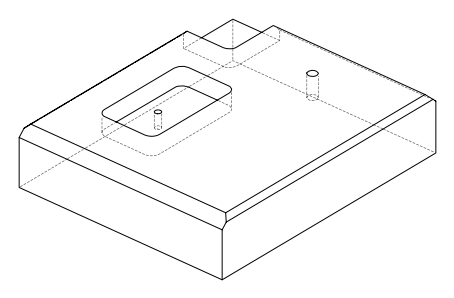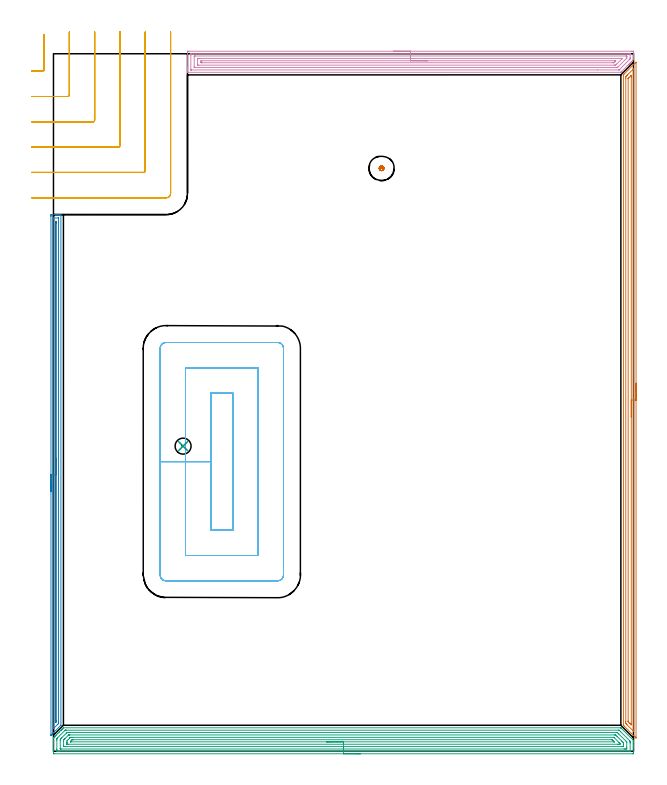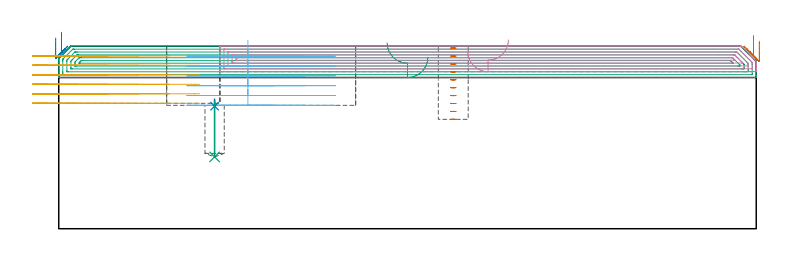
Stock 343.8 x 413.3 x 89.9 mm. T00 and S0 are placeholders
(PLAN: 9 operations, 4 tool changes, 65.7 min)
(1 AREA_MILL | FG_CHAMFER_SURFACE | UGT0205_001 | 9.65 min | 11495 mm3)
(2 AREA_MILL_1 | FG_CHAMFER_SURFACE_1 | UGT0205_001 | 7.48 min | 5499 mm3)
(3 AREA_MILL_2 | FG_CHAMFER_SURFACE_2 | UGT0205_001 | 16.6 min | 40361 mm3)
(4 AREA_MILL_3 | FG_CHAMFER_SURFACE_3 | UGT0205_001 | 10.7 min | 20921 mm3)
(5 MILL_CORNER_NOTCH_RECTANGULAR | CORNER_NOTCH_RECTANGULAR | UGT0201_136 | Follow Part, ap 5, ae 75% | 8.45 min | 211119 mm3)
(6 MILL_RECTANGULAR_POCKET | POCKET_RECTANGULAR_STRAIGHT | UGT0201_136 | Follow Part, ap 5, ae 75% | 12.16 min | 432246 mm3)
(7 MILL_BLIND_HOLE_FROM_SOLID_MATERIAL | STEP1POCKET | NXT0201_011 | Spiral | 0.52 min | 6099 mm3)
(8 SPOT_DRILL | STEP1POCKET_1 | NXT0321_9005460120000 | 0.03 min | 1 mm3)
(9 DRILL_BLIND_HOLE_INTO_CENTER | STEP1POCKET_1 | NXT0301_066 | 0.12 min | 1726 mm3)
(TOOL UGT0205_001 | Chamfer Mill 20 x 3 x 45 deg. | D20 FL50 Z2)
(TOOL UGT0201_136 | Carbide End Mill 20.0 | D20 FL30 Z4)
(TOOL NXT0201_011 | ENDMILL 12mm [2P460-1200-NA 1630] | D12 FL38 Z6)
(TOOL NXT0321_9005460120000 | NC Spot Drill, 142deg, 12mm, Carbide, Uncoated | D12 PA142 FL30 Z2)
(TOOL NXT0301_066 | Carbide Drill 9.5mm [860.1-0950-029A1-MM 2214] | D9.5 PA140 FL47 Z2)
(OP 1 AREA_MILL)
G17 G21 G94 G90
T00 M6
G54
G17 G0 G90 X345.2 Y218.1 S1061 M3
G43 Z99.9 H0
Z92.4
G94 G1 Y218.062 Z91.528 F250.
Y217.948 Z90.664
Y217.759 Z89.812
Y217.497 Z88.98
Y217.163 Z88.174
Y216.76 Z87.4
Y216.291 Z86.664
Y215.76 Z85.972
Y215.171 Z85.329
Y214.528 Z84.74
Y213.836 Z84.208
Y213.1 Z83.74
Y212.326 Z83.337
Y211.52 Z83.003
Y210.688 Z82.741
Y209.836 Z82.552
Y208.971 Z82.438
Y208.1 Z82.4
Y7.982
X345.196 Y7.918 Z82.403
X345.194 Y7.916 Z82.404
X345.181 Y7.918 Z82.417
X345.139 Y7.96 Z82.458
X345.025 Y8.074 Z82.572
X344.884 Y8.216 Z82.715
X344.605 Y8.495 Z82.995
X338.106 Y14.994 Z89.493
X337.852 Y15.247 Z89.744
X337.705 Y15.396 Z89.891
X337.7 Y15.657 Z89.9
Y400.543
X337.705 Y400.804 Z89.891
X338.322 Y401.422 Z89.278
X344.884 Y407.984 Z82.715
X345.025 Y408.126 Z82.572
X345.184 Y408.282 Z82.414
X345.194 Y408.283 Z82.404
X345.199 Y408.282 Z82.399
X345.2 Y208.1 Z82.4
X343.786 Z83.814
Y11.984
X343.784 Y11.882 Z83.816
X343.781 Y11.815 Z83.819
X343.778 Y11.784 Z83.822
X343.76 Y11.798 Z83.84
X343.684 Y11.868 Z83.916
X343.465 Y12.085 Z84.135
X339.893 Y15.657 Z87.707
X339.216 Y16.346 Z88.384
X339.121 Y16.454 Z88.479
X339.117 Y16.55 Z88.483
X339.115 Y16.651 Z88.485
X339.114 Y17.443 Z88.486
Y398.858
X339.119 Y399.65 Z88.481
X339.12 Y399.745 Z88.48
X339.216 Y399.854 Z88.384
X339.556 Y400.203 Z88.044
X339.892 Y400.543 Z87.708
X340.001 Y400.651 Z87.599
X343.127 Y403.778 Z84.473
X343.465 Y404.115 Z84.135
X343.576 Y404.223 Z84.024
X343.684 Y404.323 Z83.916
X343.779 Y404.402 Z83.821
X343.783 Y404.216 Z83.817
X343.785 Y404.115 Z83.815
X343.786 Y208.1 Z83.814
X342.372 Z85.228
X342.371 Y16.55 Z85.229
X342.37 Y16.077 Z85.23
X342.366 Y15.657 Z85.234
X342.364 Y15.647 Z85.236
X342.347 Y15.657 Z85.253
X341.897 Y16.103 Z85.703
X341.449 Y16.55 Z86.151
X341.003 Y16.997 Z86.597
X340.563 Y17.443 Z87.037
X340.535 Y17.478 Z87.065
X340.533 Y17.503 Z87.067
X340.53 Y17.562 Z87.07
X340.529 Y17.68 Z87.071
X340.528 Y17.918 Z87.072
X340.529 Y398.547 Z87.071
X340.531 Y398.652 Z87.069
X340.534 Y398.703 Z87.066
X340.536 Y398.725 Z87.064
X340.561 Y398.757 Z87.039
X340.78 Y398.98 Z86.82
X341.003 Y399.204 Z86.597
X342.12 Y400.32 Z85.48
X342.345 Y400.543 Z85.255
X342.352 Z85.248
X342.364 Z85.236
X342.368 Y400.275 Z85.232
X342.37 Y400.069 Z85.23
X342.371 Y399.65 Z85.229
X342.372 Y399.175 Z85.228
Y208.1
Y207.228 Z85.267
Y206.363 Z85.38
Y205.512 Z85.569
Y204.68 Z85.832
Y203.874 Z86.165
Y203.1 Z86.568
Y202.364 Z87.037
Y201.672 Z87.568
Y201.029 Z88.157
Y200.439 Z88.801
Y199.908 Z89.493
Y199.44 Z90.228
Y199.037 Z91.002
Y198.703 Z91.808
Y198.441 Z92.64
Y198.252 Z93.492
Y198.138 Z94.357
Y198.1 Z95.228
G0 Z99.9
M5
M2
(OP 2 AREA_MILL_1)
G17 G21 G94 G90
T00 M6
G54
G17 G0 G90 X-1.5 Y153.75 S1061 M3
G43 Z99.9 H0
Z94.
G94 G1 Y153.788 Z93.128 F250.
Y153.902 Z92.263
Y154.091 Z91.412
Y154.353 Z90.58
Y154.687 Z89.774
Y155.09 Z89.
Y155.558 Z88.264
Y156.089 Z87.572
Y156.679 Z86.929
Y157.322 Z86.34
Y158.014 Z85.808
Y158.75 Z85.34
Y159.524 Z84.937
Y160.33 Z84.603
Y161.162 Z84.341
Y162.013 Z84.152
Y162.878 Z84.038
Y163.75 Z84.
Y316.83
X-1.499 Y317.384 Z84.001
X-1.497 Y317.719 Z84.002
X-1.493 Y317.99 Z84.004
X-1.169 Y318. Z84.328
X1.45 Z86.944
X1.991 Z87.488
X2.323 Z87.819
X2.864 Z88.36
X3.196 Z88.69
X4.149 Z89.648
X4.277 Y317.997 Z89.769
X4.398 Y317.99 Z89.889
X4.4 Y317.83 Z89.9
Y15.475
X4.395 Y15.405 Z89.89
X4.366 Y15.368 Z89.862
X4.183 Y15.182 Z89.682
X-0.162 Y10.837 Z85.336
X-0.296 Y10.702 Z85.2
X-0.436 Y10.563 Z85.062
X-0.588 Y10.41 Z84.909
X-0.732 Y10.265 Z84.763
X-0.883 Y10.116 Z84.615
X-1.015 Y9.984 Z84.483
X-1.169 Y9.829 Z84.326
X-1.329 Y9.669 Z84.168
X-1.498 Y9.502 Z84.
X-1.499 Y9.532 Z83.999
X-1.5 Y9.554 Z84.
Y163.75
X-0.086 Z85.414
X-0.085 Y315.597 Z85.415
X-0.083 Y315.936 Z85.417
X-0.081 Y315.977 Z85.419
X-0.08 Y315.99 Z85.42
X-0.052 Y315.993 Z85.448
X0.052 Y315.997 Z85.552
X0.184 Y316. Z85.684
X2.803 Z88.303
X2.942 Y315.997 Z88.442
X2.971 Y315.993 Z88.471
X2.979 Y315.989 Z88.479
X2.982 Y315.981 Z88.482
X2.984 Y315.948 Z88.484
X2.985 Y315.812 Z88.485
X2.986 Y315.597 Z88.486
X2.985 Y17.262 Z88.485
X2.981 Y16.588 Z88.481
X2.979 Y16.478 Z88.479
X2.969 Y16.431 Z88.469
X2.914 Y16.369 Z88.414
X2.617 Y16.068 Z88.117
X2.323 Y15.772 Z87.823
X0.239 Y13.689 Z85.739
X0.029 Y13.484 Z85.529
X-0.037 Y13.424 Z85.463
X-0.079 Y13.389 Z85.421
X-0.082 Y13.47 Z85.418
X-0.084 Y13.689 Z85.416
X-0.085 Y14.079 Z85.415
X-0.086 Y14.367 Z85.414
Y163.75
X1.328 Z86.828
Y313.042
X1.33 Y313.811 Z86.83
X1.332 Y313.932 Z86.832
X1.335 Y313.974 Z86.835
X1.34 Y313.99 Z86.84
X1.358 Y313.992 Z86.858
X1.45 Y313.996 Z86.95
X1.511 Y313.994 Z87.011
X1.555 Y313.991 Z87.055
X1.565 Y313.934 Z87.065
X1.568 Y313.811 Z87.068
X1.57 Y313.688 Z87.07
X1.571 Y312.918 Z87.071
Y18.031
X1.565 Y17.495 Z87.065
X1.533 Y17.444 Z87.033
X1.45 Y17.352 Z86.95
X1.406 Y17.307 Z86.906
X1.361 Y17.262 Z86.861
X1.346 Y17.255 Z86.846
X1.334 Y17.251 Z86.834
X1.332 Y17.262 Z86.832
X1.33 Y17.282 Z86.83
X1.329 Y17.386 Z86.829
X1.328 Y163.75 Z86.828
Y164.621 Z86.866
Y165.486 Z86.98
Y166.338 Z87.169
Y167.17 Z87.431
Y167.976 Z87.765
Y168.75 Z88.168
Y169.486 Z88.637
Y170.178 Z89.168
Y170.821 Z89.757
Y171.41 Z90.401
Y171.941 Z91.093
Y172.41 Z91.828
Y172.813 Z92.602
Y173.147 Z93.408
Y173.409 Z94.24
Y173.598 Z95.092
Y173.712 Z95.957
Y173.75 Z96.828
G0 Z99.9
M5
M2
(OP 3 AREA_MILL_2)
G17 G21 G94 G90
T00 M6
G54
G17 G0 G90 X181.85 Y-1.5 S1061 M3
G43 Z99.9 H0
Z84.5
G94 G1 X181.812 Z83.628 F250.
X181.698 Z82.764
X181.509 Z81.912
X181.247 Z81.08
X180.913 Z80.274
X180.51 Z79.5
X180.042 Z78.764
X179.51 Z78.072
X178.921 Z77.429
X178.278 Z76.84
X177.586 Z76.309
X176.85 Z75.84
X176.076 Z75.437
X175.27 Z75.103
X174.438 Z74.841
X173.587 Z74.652
X172.722 Z74.538
X171.85 Z74.5
X0.629 Y-1.499 Z74.501
X0.056 Y-1.494 Z74.504
X0.008 Y-1.492 Z74.506
X0. Y-0.923 Z75.074
Y4.419 Z80.414
Y5.838 Z81.835
Y7.09 Z83.084
Y7.633 Z83.63
X0.006 Y7.981 Z83.98
X0.008 Y7.996 Z83.995
X0.033 Y8.033 Z84.032
X0.224 Y8.225 Z84.224
X0.276 Y8.278 Z84.274
X0.331 Y8.331 Z84.33
X0.52 Y8.52 Z84.519
X0.573 Y8.574 Z84.571
X0.629 Y8.629 Z84.628
X0.815 Y8.816 Z84.815
X0.87 Y8.871 Z84.868
X0.927 Y8.928 Z84.925
X1.587 Y9.587 Z85.587
X1.76 Y9.762 Z85.758
X1.821 Y9.822 Z85.82
X2.466 Y10.466 Z86.466
X2.65 Y10.652 Z86.649
X3.346 Y11.346 Z87.346
X3.541 Y11.542 Z87.539
X4.225 Y12.225 Z88.225
X4.431 Y12.433 Z88.429
X4.503 Y12.504 Z88.503
X4.657 Y12.658 Z88.657
X4.728 Y12.73 Z88.726
X4.801 Y12.802 Z88.801
X4.953 Y12.954 Z88.953
X5.024 Y13.026 Z89.023
X5.099 Y13.1 Z89.099
X5.322 Y13.322 Z89.322
X5.768 Y13.768 Z89.768
X5.893 Y13.896 Z89.889
X5.993 Y13.9 Z89.9
X335.921 Y13.899 Z89.899
X336.135 Y13.901 Z89.889
X336.197 Y13.897 Z89.882
X336.29 Y13.812 Z89.808
X336.318 Y13.783 Z89.782
X343.604 Y6.497 Z82.496
X343.667 Y6.43 Z82.429
X343.698 Y6.391 Z82.388
X343.7 Y6.103 Z82.102
Y5.31 Z81.304
Y4.058 Z80.054
Y3.529 Z79.523
Y2.903 Z78.898
Y-0.659 Z75.338
X343.698 Y-0.923 Z75.074
X343.692 Y-1.492 Z74.506
X343.644 Y-1.494 Z74.504
X343.071 Y-1.5 Z74.5
X171.85
Y-0.086 Z75.914
X3.311
X2.466 Y-0.082 Z75.918
X2.417 Y-0.079 Z75.921
X2.01 Y-0.033 Z75.967
X2.003 Y0.38 Z76.38
X2.001 Y0.858 Z76.858
X2. Y1.273 Z77.273
Y6.615 Z82.615
X2.003 Y7.09 Z83.09
X2.008 Y7.497 Z83.497
X2.016 Y7.555 Z83.555
X2.046 Y7.588 Z83.588
X2.127 Y7.673 Z83.673
X2.417 Y7.967 Z83.967
X6.887 Y12.437 Z88.437
X6.945 Y12.479 Z88.479
X6.993 Y12.481 Z88.481
X7.098 Y12.483 Z88.483
X7.308 Y12.485 Z88.485
X7.728 Y12.486 Z88.486
X334.973 Y12.484 Z88.484
X335.024 Y12.483 Z88.483
X335.076 Y12.481 Z88.481
X335.164 Y12.474 Z88.474
X335.209 Y12.433 Z88.433
X335.919 Y11.731 Z87.731
X336.108 Y11.542 Z87.542
X341.283 Y6.367 Z82.367
X341.446 Y6.2 Z82.2
X341.608 Y6.03 Z82.03
X341.69 Y5.938 Z81.938
X341.694 Y5.888 Z81.888
X341.698 Y5.787 Z81.787
X341.7 Y5.31 Z81.31
Y4.895 Z80.895
X341.699 Y0.444 Z76.444
X341.692 Y-0.033 Z75.967
X341.69 Y-0.078 Z75.922
X341.336 Y-0.086 Z75.914
X171.85
Y1.328 Z77.328
X4.626 Y1.329 Z77.329
X4.205 Y1.33 Z77.33
X4.065 Y1.333 Z77.333
X4.023 Y1.335 Z77.335
X4.01 Y1.408 Z77.408
X4.005 Y1.544 Z77.544
X4.001 Y1.748 Z77.748
Y6.403 Z82.403
X4.01 Y7.09 Z83.09
X4.102 Y7.193 Z83.193
X4.205 Y7.304 Z83.304
X4.543 Y7.644 Z83.644
X4.88 Y7.981 Z83.981
X7.666 Y10.767 Z86.767
X7.781 Y10.882 Z86.882
X7.919 Y11.012 Z87.012
X7.968 Y11.057 Z87.057
X8.019 Y11.064 Z87.064
X8.257 Y11.069 Z87.069
X8.676 Y11.071 Z87.071
X9.148
X333.236 Y11.07 Z87.07
X333.713 Y11.068 Z87.068
X334.13 Y11.064 Z87.064
X334.546 Y10.652 Z86.652
X335.024 Y10.176 Z86.176
X339. Y6.2 Z82.2
X339.495 Y5.702 Z81.702
X339.684 Y5.505 Z81.505
X339.692 Y5.31 Z81.31
X339.698 Y5.107 Z81.107
X339.7 Y2.434 Z78.434
X339.699 Y1.748 Z77.748
X339.698 Y1.546 Z77.546
X339.69 Y1.346 Z77.346
X339.495 Y1.336 Z77.336
X339.02 Y1.331 Z77.331
X338.601 Y1.329 Z77.329
X338.128 Y1.328 Z77.328
X171.85
Y2.743 Z78.743
X6.782
X6.079 Y2.75 Z78.75
X6.01 Y2.762 Z78.762
X6.007 Y2.866 Z78.866
X6.003 Y3.084 Z79.084
X6. Y3.522 Z79.522
Y6.193 Z82.193
X6.01 Y6.64 Z82.64
X6.222 Y6.863 Z82.863
X6.442 Y7.09 Z83.09
X6.663 Y7.314 Z83.314
X6.887 Y7.539 Z83.539
X8.676 Y9.326 Z85.326
X8.897 Y9.541 Z85.541
X8.997 Y9.636 Z85.636
X9.03 Y9.65 Z85.65
X9.077 Y9.653 Z85.653
X9.175 Y9.655 Z85.655
X9.57 Y9.657 Z85.657
X9.674
X332.448 Y9.656 Z85.656
X332.842 Y9.654 Z85.654
X333.038 Y9.651 Z85.651
X333.083 Y9.65 Z85.65
X333.136 Y9.603 Z85.603
X333.236 Y9.512 Z85.512
X333.88 Y8.871 Z84.871
X334.13 Y8.621 Z84.621
X336.551 Y6.2 Z82.2
X336.813 Y5.938 Z81.938
X337.435 Y5.31 Z81.31
X337.642 Y5.097 Z81.097
X337.69 Y5.032 Z81.032
X337.693 Y4.978 Z80.978
X337.696 Y4.868 Z80.868
X337.7 Y4.426 Z80.426
Y3.536 Z79.536
X337.697 Y3.087 Z79.087
X337.693 Y2.866 Z78.866
X337.69 Y2.762 Z78.762
X337.596 Y2.749 Z78.749
X336.813 Y2.743 Z78.743
X336.708
X171.85
Y4.157 Z80.157
X8.676
X8.042 Y4.16 Z80.16
X8.017 Y4.163 Z80.163
X8.01 Y4.165 Z80.165
X8.004 Y4.198 Z80.198
X8.001 Y4.419 Z80.419
X8. Y5.092 Z81.092
X8.001 Y5.31 Z81.31
X8.004 Y5.978 Z81.978
X8.01 Y6.2 Z82.2
X8.782 Y6.984 Z82.984
X9.57 Y7.772 Z83.772
X9.675 Y7.876 Z83.876
X9.781 Y7.981 Z83.981
X10.013 Y8.204 Z84.204
X10.048 Y8.236 Z84.236
X10.113 Y8.239 Z84.239
X10.202 Y8.241 Z84.241
X10.464 Y8.243 Z84.243
X11.095
X331.711 Y8.241 Z84.241
X331.886 Y8.24 Z84.24
X332.025 Y8.235 Z84.235
X332.058 Y8.233 Z84.233
X332.072 Y8.223 Z84.223
X332.101 Y8.197 Z84.197
X332.321 Y7.981 Z83.981
X335.024 Y5.278 Z81.278
X335.452 Y4.846 Z80.846
X335.662 Y4.63 Z80.63
X335.686 Y4.604 Z80.604
X335.691 Y4.574 Z80.574
X335.696 Y4.515 Z80.515
X335.697 Y4.419 Z80.419
X335.694 Y4.251 Z80.251
X335.69 Y4.173 Z80.173
X335.551 Y4.164 Z80.164
X335.285 Y4.16 Z80.16
X335.024 Y4.158 Z80.158
X334.394 Y4.157 Z80.157
X171.85
Y5.571 Z81.571
X10.464
X10.2 Y5.572 Z81.572
X10.082 Y5.575 Z81.575
X10.025 Y5.578 Z81.578
X10.01 Y5.583 Z81.583
X10.009 Y5.597 Z81.597
X10.016 Y5.756 Z81.756
X10.448 Y6.2 Z82.2
X10.464 Y6.216 Z82.216
X10.905 Y6.651 Z82.651
X11.061 Y6.802 Z82.802
X11.087 Y6.822 Z82.822
X11.122 Y6.824 Z82.824
X11.2 Y6.827 Z82.827
X11.358 Y6.828 Z82.828
X11.621 Y6.829 Z82.829
X330.554 Y6.827 Z82.827
X330.819 Y6.826 Z82.826
X330.974 Y6.823 Z82.823
X331.009 Y6.821 Z82.821
X331.095 Y6.745 Z82.745
X331.238 Y6.609 Z82.609
X331.448 Y6.404 Z82.404
X331.652 Y6.2 Z82.2
X331.853 Y5.996 Z81.996
X332.247 Y5.593 Z81.593
X332.259 Y5.575 Z81.575
X332.255
X332.225 Y5.573 Z81.573
X332.17 Y5.571 Z81.571
X332.08
X171.85
X170.978 Z81.609
X170.114 Z81.723
X169.262 Z81.912
X168.43 Z82.174
X167.624 Z82.508
X166.85 Z82.911
X166.114 Z83.38
X165.422 Z83.911
X164.779 Z84.5
X164.19 Z85.143
X163.659 Z85.835
X163.19 Z86.571
X162.787 Z87.345
X162.453 Z88.151
X162.191 Z88.983
X162.002 Z89.835
X161.888 Z90.7
X161.85 Z91.571
G0 Z99.9
M5
M2
(OP 4 AREA_MILL_3)
G17 G21 G94 G90
T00 M6
G54
G17 G0 G90 X201.55 Y414.8 S1061 M3
G43 Z99.9 H0
Z87.4
G94 G1 X201.588 Z86.528 F250.
X201.702 Z85.663
X201.891 Z84.812
X202.153 Z83.98
X202.487 Z83.174
X202.89 Z82.4
X203.358 Z81.664
X203.89 Z80.972
X204.479 Z80.329
X205.122 Z79.74
X205.814 Z79.208
X206.55 Z78.74
X207.324 Z78.337
X208.13 Z78.003
X208.962 Z77.741
X209.813 Z77.552
X210.678 Z77.438
X211.55 Z77.4
X342.6
X343.103 Y414.799 Z77.401
X343.599 Y414.794 Z77.403
X343.692 Y414.791 Z77.405
X343.7 Y414.301 Z77.894
Y414.009 Z78.186
Y413.417 Z78.778
Y412.832 Z79.365
Y412.532 Z79.665
Y411.947 Z80.249
Y411.647 Z80.549
Y411.046 Z81.154
Y410.762 Z81.437
Y409.911 Z82.289
Y409.886 Z82.314
Y409.8 Z82.398
X343.103 Y409.202 Z82.997
X342.894 Y408.992 Z83.204
X342.283 Y408.382 Z83.817
X342.211 Y408.31 Z83.889
X342.01 Y408.108 Z84.088
X341.913 Y408.013 Z84.186
X341.809 Y407.908 Z84.291
X341.715 Y407.813 Z84.383
X341.616 Y407.716 Z84.484
X341.516 Y407.615 Z84.584
X341.42 Y407.518 Z84.678
X341.319 Y407.418 Z84.781
X341.223 Y407.323 Z84.877
X341.125 Y407.223 Z84.973
X341.021 Y407.121 Z85.078
X340.93 Y407.03 Z85.169
X340.83 Y406.928 Z85.268
X340.724 Y406.824 Z85.376
X340.638 Y406.738 Z85.462
X340.535 Y406.633 Z85.563
X336.701 Y402.799 Z89.396
X336.481 Y402.581 Z89.618
X336.413 Y402.513 Z89.686
X336.276 Y402.378 Z89.819
X336.195 Y402.304 Z89.889
X335.968 Y402.3 Z89.9
X79.551
X79.408 Y402.303 Z89.888
X79.4 Y402.319 Z89.872
Y402.639 Z89.561
Y403.082 Z89.117
Y403.683 Z88.511
Y404.869 Z87.328
Y405.453 Z86.741
Y414.009 Z78.188
X79.403 Y414.301 Z77.896
X79.408 Y414.792 Z77.406
X79.5 Y414.795 Z77.403
X79.997 Y414.8 Z77.4
X211.55
Y413.386 Z78.814
X341.35
X341.539 Y413.385 Z78.815
X341.634 Y413.382 Z78.818
X341.678 Y413.379 Z78.821
X341.69 Y413.376 Z78.824
X341.692 Y413.361 Z78.839
X341.697 Y413.264 Z78.936
X341.7 Y413.039 Z79.161
X341.699 Y410.762 Z81.438
X341.696 Y410.388 Z81.812
X341.69 Y410.259 Z81.941
X341.612 Y410.174 Z82.026
X341.323 Y409.873 Z82.327
X335.39 Y403.942 Z88.258
X335.261 Y403.817 Z88.383
X335.174 Y403.736 Z88.464
X335.152 Y403.721 Z88.479
X335.129 Y403.718 Z88.482
X335.076 Y403.715 Z88.485
X322.351 Y403.714 Z88.486
X81.75
X81.561 Y403.715 Z88.485
X81.466 Y403.718 Z88.482
X81.421 Y403.721 Z88.479
X81.41 Y403.724 Z88.476
X81.408 Y403.739 Z88.461
X81.403 Y403.836 Z88.364
X81.4 Y404.061 Z88.139
Y412.532 Z79.668
X81.402 Y412.908 Z79.292
X81.41 Y413.288 Z78.912
X81.414 Y413.379 Z78.821
X81.459 Y413.381 Z78.819
X81.566 Y413.384 Z78.816
X81.781 Y413.386 Z78.814
X81.812
X211.55
Y411.972 Z80.228
X339.208 Y411.971 Z80.229
X339.535 Y411.97 Z80.23
X339.644 Y411.967 Z80.233
X339.679 Y411.965 Z80.235
X339.69 Y411.956 Z80.244
X339.694 Y411.919 Z80.281
X339.698 Y411.811 Z80.389
X339.7 Y411.647 Z80.553
X339.699 Y411.484 Z80.716
X339.69 Y410.762 Z81.438
X339.678 Y410.689 Z81.511
X339.646 Y410.652 Z81.548
X339.535 Y410.535 Z81.665
X334.454 Y405.453 Z86.747
X334.318 Y405.32 Z86.88
X334.184 Y405.193 Z87.007
X334.109 Y405.135 Z87.065
X334.042 Y405.133 Z87.067
X333.901 Y405.13 Z87.07
X333.619 Y405.129 Z87.071
X333.292 Y405.128 Z87.072
X83.892 Y405.129 Z87.071
X83.565 Y405.13 Z87.07
X83.456 Y405.133 Z87.067
X83.421 Y405.135 Z87.065
X83.41 Y405.144 Z87.056
X83.406 Y405.181 Z87.019
X83.402 Y405.29 Z86.91
X83.4 Y405.453 Z86.747
Y405.617 Z86.583
X83.401 Y411.647 Z80.553
X83.403 Y411.808 Z80.392
X83.411 Y411.965 Z80.235
X83.565 Y411.967 Z80.233
X84.13 Y411.971 Z80.229
X211.55 Y411.972 Z80.228
Y410.557 Z81.643
X336.648
X336.859 Y410.556 Z81.644
X337.071 Y410.552 Z81.648
X337.089 Y410.55 Z81.65
X337.083 Y410.541 Z81.659
X336.935 Y410.385 Z81.815
X336.859 Y410.308 Z81.892
X333.774 Y407.223 Z84.977
X333.533 Y406.983 Z85.217
X333.292 Y406.747 Z85.453
X333.079 Y406.549 Z85.651
X332.4 Y406.544 Z85.656
X332.193 Y406.543 Z85.657
X86.034
X85.494 Y406.548 Z85.652
X85.436 Y406.55 Z85.65
X85.41 Y406.558 Z85.642
X85.408 Y406.601 Z85.599
X85.404 Y406.791 Z85.409
X85.4 Y407.172 Z85.028
Y409.826 Z82.374
Y409.877 Z82.323
X85.404 Y410.294 Z81.906
X85.408 Y410.502 Z81.698
X85.41 Y410.548 Z81.652
X85.458 Y410.551 Z81.649
X85.558 Y410.554 Z81.646
X86.241 Y410.557 Z81.643
X86.447
X211.55
Y409.143 Z83.057
X332.4
X333.145 Y409.138 Z83.062
X333.163 Y409.137 Z83.063
X333.187 Y409.097 Z83.103
X333.087 Y408.992 Z83.208
X332.747 Y408.648 Z83.552
X332.4 Y408.298 Z83.902
X332.304 Y408.203 Z83.997
X332.205 Y408.108 Z84.092
X332.065 Y407.975 Z84.225
X331.811 Y407.964 Z84.236
X331.658 Y407.959 Z84.241
X331.508 Y407.958 Z84.242
X88.024 Y407.957 Z84.243
X87.872 Y407.959 Z84.241
X87.569 Y407.964 Z84.236
X87.409 Y407.971 Z84.229
X87.406 Y408.019 Z84.181
X87.404 Y408.108 Z84.092
X87.403 Y408.724 Z83.476
X87.41 Y408.992 Z83.208
X87.426 Y409.136 Z83.064
X87.72 Y409.141 Z83.059
X87.873 Y409.143 Z83.057
X211.55
X212.422 Z83.095
X213.286 Z83.209
X214.138 Z83.398
X214.97 Z83.66
X215.776 Z83.994
X216.55 Z84.397
X217.286 Z84.865
X217.978 Z85.396
X218.621 Z85.986
X219.21 Z86.629
X219.741 Z87.321
X220.21 Z88.057
X220.613 Z88.831
X220.947 Z89.637
X221.209 Z90.469
X221.398 Z91.32
X221.512 Z92.185
X221.55 Z93.057
G0 Z99.9
M5
M2
(OP 5 MILL_CORNER_NOTCH_RECTANGULAR)
G17 G21 G94 G90
T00 M6
G54
G17 G0 G90 X-13. Y403. S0 M3
G43 Z99.9 H0
Z85.217
G94 G1 X-10. F250.
X-6.594 F500.
G3 X-5.6 Y403.994 R1.
G1 Y421.585
Y424.585 F250.
G0 Z99.9
X-13. Y388.
Z85.217
G1 X-10.
X8.406 F500.
G3 X9.4 Y388.994 R1.
G1 Y423.3
Y426.3 F250.
G0 Z99.9
X-13. Y373.
Z85.217
G1 X-10.
X23.405 F500.
G3 X24.4 Y373.995 R1.
G1 Y423.3
Y426.3 F250.
G0 Z99.9
X-13. Y358.
Z85.217
G1 X-10.
X38.405 F500.
G3 X39.4 Y358.995 R1.
G1 Y423.3
Y426.3 F250.
G0 Z99.9
X-13. Y343.
Z85.217
G1 X-10.
X53.405 F500.
G3 X54.4 Y343.995 R1.
G1 Y423.3
Y426.3 F250.
G0 Z99.9
X-13. Y328.
Z85.217
G1 X-10.
X66.9 F500.
G3 X69.4 Y330.5 R2.5
G1 Y423.3
Y426.3 F250.
G0 Z99.9
X-13. Y403.
Z80.533
G1 X-10.
X-6.594 F500.
G3 X-5.6 Y403.994 R1.
G1 Y421.585
Y424.585 F250.
G0 Z99.9
X-13. Y388.
Z80.533
G1 X-10.
X8.406 F500.
G3 X9.4 Y388.994 R1.
G1 Y423.3
Y426.3 F250.
G0 Z99.9
X-13. Y373.
Z80.533
G1 X-10.
X23.405 F500.
G3 X24.4 Y373.995 R1.
G1 Y423.3
Y426.3 F250.
G0 Z99.9
X-13. Y358.
Z80.533
G1 X-10.
X38.405 F500.
G3 X39.4 Y358.995 R1.
G1 Y423.3
Y426.3 F250.
G0 Z99.9
X-13. Y343.
Z80.533
G1 X-10.
X53.405 F500.
G3 X54.4 Y343.995 R1.
G1 Y423.3
Y426.3 F250.
G0 Z99.9
X-13. Y328.
Z80.533
G1 X-10.
X66.9 F500.
G3 X69.4 Y330.5 R2.5
G1 Y423.3
Y426.3 F250.
G0 Z99.9
X-13. Y403.
Z75.85
G1 X-10.
X-6.594 F500.
G3 X-5.6 Y403.994 R1.
G1 Y421.585
Y424.585 F250.
G0 Z99.9
X-13. Y388.
Z75.85
G1 X-10.
X8.406 F500.
G3 X9.4 Y388.994 R1.
G1 Y423.3
Y426.3 F250.
G0 Z99.9
X-13. Y373.
Z75.85
G1 X-10.
X23.405 F500.
G3 X24.4 Y373.995 R1.
G1 Y423.3
Y426.3 F250.
G0 Z99.9
X-13. Y358.
Z75.85
G1 X-10.
X38.405 F500.
G3 X39.4 Y358.995 R1.
G1 Y423.3
Y426.3 F250.
G0 Z99.9
X-13. Y343.
Z75.85
G1 X-10.
X53.405 F500.
G3 X54.4 Y343.995 R1.
G1 Y423.3
Y426.3 F250.
G0 Z99.9
X-13. Y328.
Z75.85
G1 X-10.
X66.9 F500.
G3 X69.4 Y330.5 R2.5
G1 Y423.3
Y426.3 F250.
G0 Z99.9
X-13. Y403.
Z71.167
G1 X-10.
X-6.594 F500.
G3 X-5.6 Y403.994 R1.
G1 Y421.585
Y424.585 F250.
G0 Z99.9
X-13. Y388.
Z71.167
G1 X-10.
X8.406 F500.
G3 X9.4 Y388.994 R1.
G1 Y423.3
Y426.3 F250.
G0 Z99.9
X-13. Y373.
Z71.167
G1 X-10.
X23.405 F500.
G3 X24.4 Y373.995 R1.
G1 Y423.3
Y426.3 F250.
G0 Z99.9
X-13. Y358.
Z71.167
G1 X-10.
X38.405 F500.
G3 X39.4 Y358.995 R1.
G1 Y423.3
Y426.3 F250.
G0 Z99.9
X-13. Y343.
Z71.167
G1 X-10.
X53.405 F500.
G3 X54.4 Y343.995 R1.
G1 Y423.3
Y426.3 F250.
G0 Z99.9
X-13. Y328.
Z71.167
G1 X-10.
X66.9 F500.
G3 X69.4 Y330.5 R2.5
G1 Y423.3
Y426.3 F250.
G0 Z99.9
X-13. Y403.
Z66.483
G1 X-10.
X-6.594 F500.
G3 X-5.6 Y403.994 R1.
G1 Y421.585
Y424.585 F250.
G0 Z99.9
X-13. Y388.
Z66.483
G1 X-10.
X8.406 F500.
G3 X9.4 Y388.994 R1.
G1 Y423.3
Y426.3 F250.
G0 Z99.9
X-13. Y373.
Z66.483
G1 X-10.
X23.405 F500.
G3 X24.4 Y373.995 R1.
G1 Y423.3
Y426.3 F250.
G0 Z99.9
X-13. Y358.
Z66.483
G1 X-10.
X38.405 F500.
G3 X39.4 Y358.995 R1.
G1 Y423.3
Y426.3 F250.
G0 Z99.9
X-13. Y343.
Z66.483
G1 X-10.
X53.405 F500.
G3 X54.4 Y343.995 R1.
G1 Y423.3
Y426.3 F250.
G0 Z99.9
X-13. Y328.
Z66.483
G1 X-10.
X66.9 F500.
G3 X69.4 Y330.5 R2.5
G1 Y423.3
Y426.3 F250.
G0 Z99.9
X-13. Y403.
Z61.8
G1 X-10.
X-6.594 F500.
G3 X-5.6 Y403.994 R1.
G1 Y421.585
Y424.585 F250.
G0 Z99.9
X-13. Y388.
Z61.8
G1 X-10.
X8.406 F500.
G3 X9.4 Y388.994 R1.
G1 Y423.3
Y426.3 F250.
G0 Z99.9
X-13. Y373.
Z61.8
G1 X-10.
X23.405 F500.
G3 X24.4 Y373.995 R1.
G1 Y423.3
Y426.3 F250.
G0 Z99.9
X-13. Y358.
Z61.8
G1 X-10.
X38.405 F500.
G3 X39.4 Y358.995 R1.
G1 Y423.3
Y426.3 F250.
G0 Z99.9
X-13. Y343.
Z61.8
G1 X-10.
X53.405 F500.
G3 X54.4 Y343.995 R1.
G1 Y423.3
Y426.3 F250.
G0 Z99.9
X-13. Y328.
Z61.8
G1 X-10.
X66.9 F500.
G3 X69.4 Y330.5 R2.5
G1 Y423.3
Y426.3 F250.
G0 Z99.9
M5
M2
(OP 6 MILL_RECTANGULAR_POCKET)
G17 G21 G94 G90
T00 M6
G54
G17 G0 G90 X93.2 Y200.897 S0 M3
G43 Z99.9 H0
Z92.9
G94 G1 Y171.6 Z85.05 F250.
Y131. F500.
X106.3
Y212.2
X93.2
Y171.6
X78.2
Y116.
X121.3
Y227.2
X78.2
Y171.6
X63.2
Y104.5
G3 X66.7 Y101. R3.5
G1 X132.8
G3 X136.3 Y104.5 R3.5
G1 Y238.7
G3 X132.8 Y242.2 R3.5
G1 X66.7
G3 X63.2 Y238.7 R3.5
G1 Y171.6
Y170.6
G0 X93.2 Y200.897 Z88.05
G1 Y171.6 Z80.2 F250.
Y131. F500.
X106.3
Y212.2
X93.2
Y171.6
X78.2
Y116.
X121.3
Y227.2
X78.2
Y171.6
X63.2
Y104.5
G3 X66.7 Y101. R3.5
G1 X132.8
G3 X136.3 Y104.5 R3.5
G1 Y238.7
G3 X132.8 Y242.2 R3.5
G1 X66.7
G3 X63.2 Y238.7 R3.5
G1 Y171.6
Y170.6
G0 X93.2 Y200.897 Z83.2
G1 Y171.6 Z75.35 F250.
Y131. F500.
X106.3
Y212.2
X93.2
Y171.6
X78.2
Y116.
X121.3
Y227.2
X78.2
Y171.6
X63.2
Y104.5
G3 X66.7 Y101. R3.5
G1 X132.8
G3 X136.3 Y104.5 R3.5
G1 Y238.7
G3 X132.8 Y242.2 R3.5
G1 X66.7
G3 X63.2 Y238.7 R3.5
G1 Y171.6
Y170.6
G0 X93.2 Y200.897 Z78.35
G1 Y171.6 Z70.5 F250.
Y131. F500.
X106.3
Y212.2
X93.2
Y171.6
X78.2
Y116.
X121.3
Y227.2
X78.2
Y171.6
X63.2
Y104.5
G3 X66.7 Y101. R3.5
G1 X132.8
G3 X136.3 Y104.5 R3.5
G1 Y238.7
G3 X132.8 Y242.2 R3.5
G1 X66.7
G3 X63.2 Y238.7 R3.5
G1 Y171.6
Y170.6
G0 X93.2 Y200.897 Z73.5
G1 Y171.6 Z65.65 F250.
Y131. F500.
X106.3
Y212.2
X93.2
Y171.6
X78.2
Y116.
X121.3
Y227.2
X78.2
Y171.6
X63.2
Y104.5
G3 X66.7 Y101. R3.5
G1 X132.8
G3 X136.3 Y104.5 R3.5
G1 Y238.7
G3 X132.8 Y242.2 R3.5
G1 X66.7
G3 X63.2 Y238.7 R3.5
G1 Y171.6
Y170.6
G0 X93.2 Y200.897 Z68.65
G1 Y171.6 Z60.8 F250.
Y131. F500.
X106.3
Y212.2
X93.2
Y171.6
X78.2
Y116.
X121.3
Y227.2
X78.2
Y171.6
X63.2
Y104.5
G3 X66.7 Y101. R3.5
G1 X132.8
G3 X136.3 Y104.5 R3.5
G1 Y238.7
G3 X132.8 Y242.2 R3.5
G1 X66.7
G3 X63.2 Y238.7 R3.5
G1 Y171.6
Y170.6
G0 Z99.9
M5
M2
(OP 7 MILL_BLIND_HOLE_FROM_SOLID_MATERIAL)
G17 G21 G94 G90
T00 M6
G54
G17 G0 G90 X194.4 Y345.4 S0 M3
G43 Z99.9 H1
Z89.
G94 G3 X195.075 Y346.075 R0.675 F250.
X194.4 Y346.75 R0.675
X193.05 Y345.4 R1.35
X194.4 Y346.75 R-1.35
X193.725 Y346.075 R0.675
X194.4 Y345.4 R0.675
G0 Z85.1
G3 X195.075 Y346.075 R0.675
X194.4 Y346.75 R0.675
X193.05 Y345.4 R1.35
X194.4 Y346.75 R-1.35
X193.725 Y346.075 R0.675
X194.4 Y345.4 R0.675
G0 Z81.2
G3 X195.075 Y346.075 R0.675
X194.4 Y346.75 R0.675
X193.05 Y345.4 R1.35
X194.4 Y346.75 R-1.35
X193.725 Y346.075 R0.675
X194.4 Y345.4 R0.675
G0 Z77.3
G3 X195.075 Y346.075 R0.675
X194.4 Y346.75 R0.675
X193.05 Y345.4 R1.35
X194.4 Y346.75 R-1.35
X193.725 Y346.075 R0.675
X194.4 Y345.4 R0.675
G0 Z73.4
G3 X195.075 Y346.075 R0.675
X194.4 Y346.75 R0.675
X193.05 Y345.4 R1.35
X194.4 Y346.75 R-1.35
X193.725 Y346.075 R0.675
X194.4 Y345.4 R0.675
G0 Z69.5
G3 X195.075 Y346.075 R0.675
X194.4 Y346.75 R0.675
X193.05 Y345.4 R1.35
X194.4 Y346.75 R-1.35
X193.725 Y346.075 R0.675
X194.4 Y345.4 R0.675
G0 Z65.6
G3 X195.075 Y346.075 R0.675
X194.4 Y346.75 R0.675
X193.05 Y345.4 R1.35
X194.4 Y346.75 R-1.35
X193.725 Y346.075 R0.675
X194.4 Y345.4 R0.675
G0 Z61.7
G3 X195.075 Y346.075 R0.675
X194.4 Y346.75 R0.675
X193.05 Y345.4 R1.35
X194.4 Y346.75 R-1.35
X193.725 Y346.075 R0.675
X194.4 Y345.4 R0.675
G0 Z57.8
G3 X195.075 Y346.075 R0.675
X194.4 Y346.75 R0.675
X193.05 Y345.4 R1.35
X194.4 Y346.75 R-1.35
X193.725 Y346.075 R0.675
X194.4 Y345.4 R0.675
G0 Z53.9
G3 X195.075 Y346.075 R0.675
X194.4 Y346.75 R0.675
X193.05 Y345.4 R1.35
X194.4 Y346.75 R-1.35
X193.725 Y346.075 R0.675
X194.4 Y345.4 R0.675
G0 Z99.9
M5
M2
(OP 8 SPOT_DRILL)
G17 G21 G94 G90
T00 M6
G54
G17 G0 G90 X76.8 Y180.8 S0 M3
G43 Z99.9 H0
G94 G81 G98 Z60.391 F250. R63.8
G80
M5
M2
(OP 9 DRILL_BLIND_HOLE_INTO_CENTER)
G17 G21 G94 G90
T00 M6
G54
G17 G0 G90 X76.8 Y180.8 S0 M3
G43 Z99.9 H1
G94 G81 G98 Z35.4 F250. R62.8
G80
M5
M2
